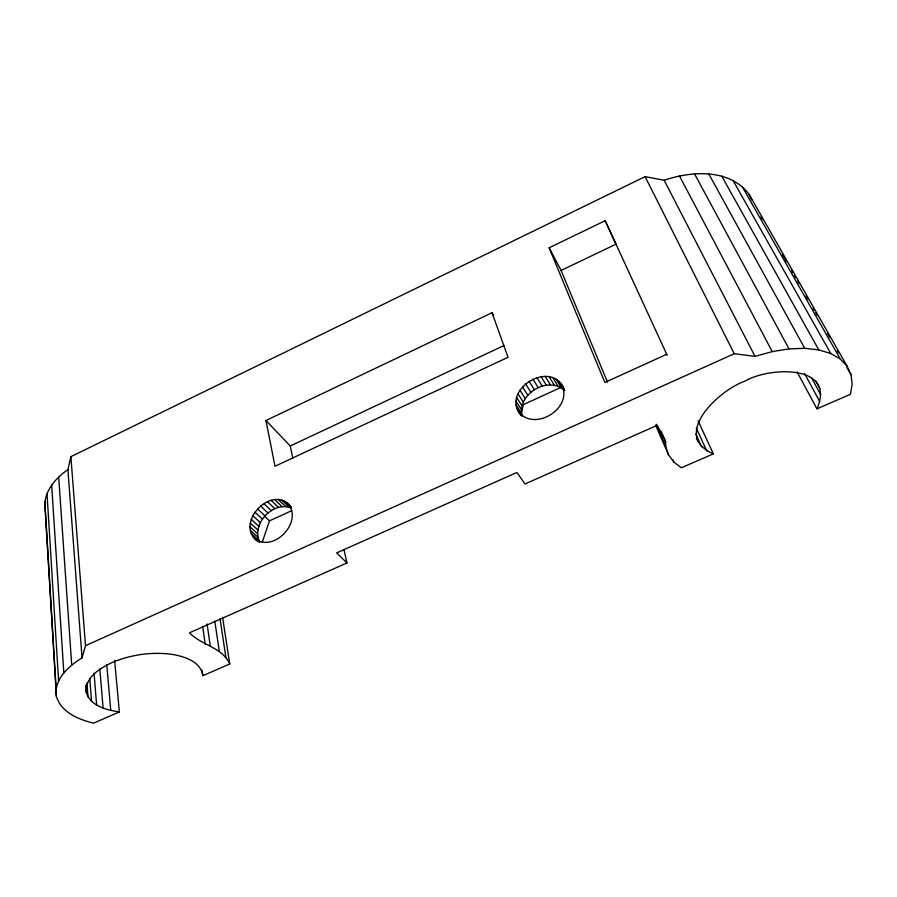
<?xml version="1.0" encoding="UTF-8"?>
<svg xmlns="http://www.w3.org/2000/svg" width="897" height="897" viewBox="0 0 897 897"><rect width="100%" height="100%" fill="white"/><g stroke="black" fill="none" stroke-linecap="round" stroke-linejoin="round"><path stroke-width="1.35" d="M259.76 542.214C250.902 524.442 272.441 501.143 290.92 507.837M257.607 541.283C234.184 524.095 270.692 484.302 290 505.549M797.108 371.919L816.943 408.853C836.598 363.7 768.404 366.929 744.992 381.18C719.977 389.421 670.137 435.067 713.339 453.871L681.361 467.763L673.916 462.157L668.467 454.745L655.718 425.357M522.076 415.423C517.165 394.108 547.506 375.765 564.146 390.027M521.123 415.535C499.629 390.688 550.466 358.609 563.843 388.39M114.603 660.327L119.368 711.938L93.546 723.161C78.656 719.461 61.187 712.521 56.399 696.386C53.663 679.107 68.867 666.09 82.031 657.871L67.914 469.68L70.874 456.663L645.1 176.631L664.161 180.241C691.766 170.923 729.496 168.423 749.04 194.301L847.138 366.234L851.096 374.8L852.15 384.443L850.434 394.299L816.943 408.853M56.399 696.386L45.209 510.303C42.361 493.316 54.695 478.594 67.914 469.68M521.056 413.876L523.467 404.569L562.038 386.91M82.031 657.871L85.495 645.694L70.874 456.663M262.305 542.012L269.492 520.843L291.772 510.64M666.695 354.315L604.858 382.458L549.132 247.796L605.183 220.707L616.026 244.175L561.085 270.457L607.504 382.156M492.027 312.739L508.027 357.309L274.998 466.249L265.949 420.514L492.027 312.739L493.496 315.116M265.949 420.514L290.247 445.988L504.159 345.468M85.495 645.694L734.262 353.732L755.016 356.389L772.25 351.613L789.012 348.888L804.71 348.316L818.782 349.897L830.779 353.519L840.321 359.047L847.138 366.234M343.943 549.603L346.971 562.946L189.536 632.789C201.354 645.369 222.277 647.118 229.733 663.993L202.823 675.688C200.805 661.302 184.199 656.469 171.966 654.35C151.683 651.637 130.715 654.631 111.89 662.614C100.217 668.175 84.946 677.246 86.202 692.17C90.272 706.118 106.732 710.054 119.368 711.938M254.759 538.738C274.28 553.281 304.206 520.809 287.275 502.892M518.388 411.387C534.13 432.926 574.484 407.53 561.298 384.107M252.674 536.361L259.323 542.315M251.16 533.513L258.751 540.33M250.252 530.295L257.831 537.124M249.971 526.808L257.54 533.648M250.33 523.142L257.888 530.015M251.317 519.419L258.852 526.315M252.887 515.753L260.399 522.659M255.006 512.232L262.496 519.172M264.447 516.134L269.492 520.843M257.596 508.98L265.064 515.954M260.601 506.087L268.035 513.073M263.909 503.632L271.32 510.651M267.441 501.692L274.818 508.722M271.085 500.324L278.429 507.377M274.729 499.573L282.062 506.637M278.272 499.45L285.582 506.525M284.641 501.131L291.009 507.332M346.971 562.946L336.644 552.9L516.885 472.461L525.037 483.954L657.277 425.29L665.585 441.548L665.619 446L668.467 454.745M281.613 499.977L288.901 507.063M289.428 505.202L291.245 506.973M516.874 408.27L521.662 415.524M520.552 414.111L521.919 416.186M516.067 404.839L521.538 413.158M515.977 401.206L521.437 409.548M516.605 397.483L522.054 405.848M517.928 393.783L523.355 402.17M519.901 390.217L525.306 398.616M522.48 386.876L527.851 395.308M525.564 383.86L530.912 392.314M529.084 381.27L534.399 389.747M532.919 379.162L538.2 387.672M536.978 377.626L542.225 386.159M541.115 376.684L546.34 385.228M545.241 376.381L550.422 384.936M549.199 376.718L554.357 385.295M552.9 377.693L558.035 386.271M556.218 379.285L561.331 387.863M562.912 387.201L564.818 390.408M559.044 381.438L563.507 388.95M761.037 216.805L762.428 219.238M782.52 254.479L786.669 261.767M791.524 270.277L792.914 272.71M794.293 275.144L795.684 277.577M797.758 281.221L799.149 283.654M806.067 295.797L808.152 299.452M812.996 307.951L814.386 310.384M815.765 312.818L817.156 315.251M827.55 333.482L829.624 337.126M837.249 350.492L838.628 352.925M846.947 367.512L851.096 374.8M742.178 186.52L840.321 359.047M732.984 180.375L830.779 353.519M721.726 176.104L818.782 349.897M708.765 173.883L804.71 348.316M815.844 381.102L819.869 388.479M811.426 377.637L820.777 394.803M804.542 373.511L819.78 401.665M694.513 173.839L789.012 348.888M679.466 175.98L772.25 351.613M549.132 247.796L561.085 270.457M664.161 180.241L755.016 356.389M645.1 176.631L734.262 353.732M749.04 194.301L751.776 200.009M698.09 420.783L713.339 453.871M605.183 220.707L667.177 355.268M696.296 428.093L706.735 450.888M695.814 434.126L701.611 446.829M696.386 437.938L698.124 441.761M661.111 431.278L665.585 441.548M672.806 459.589L673.916 462.157M656.156 424.203L665.619 446M290.247 445.988L292.814 458.266M222.568 617.226L229.733 663.993M220.034 618.818L225.898 657.501M214.798 621.027L219.305 651.345M207.084 623.931L210.279 646.087M202.677 626.297L205.211 644.203M202.06 670.171L202.823 675.688M106.743 664.599L110.768 710.435M99.825 669.095L103.11 708.114M94.05 673.12L96.629 705.042M89.79 679.007L91.539 701.286M86.942 682.987L88.018 696.958M85.675 685.218L86.202 692.17M58.686 476.991L71.726 665.081M51.656 484.985L63.833 672.817M47.003 493.395L58.585 680.778M44.85 501.928L56.107 688.728"/></g></svg>
